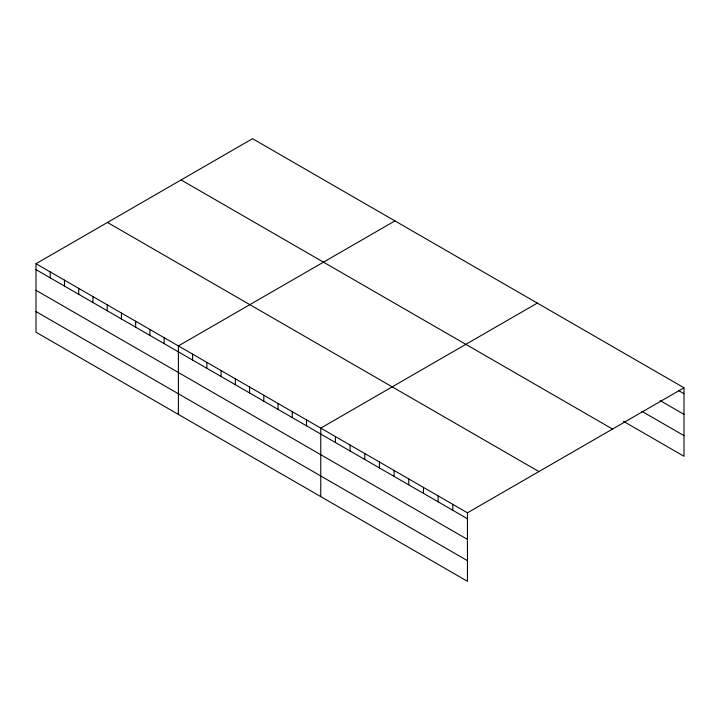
<?xml version="1.0" encoding="UTF-8"?>
<svg xmlns="http://www.w3.org/2000/svg" width="720" height="720" viewBox="0 0 720 720"><rect width="100%" height="100%" fill="white"/><g stroke="black" fill="none" stroke-linecap="round" stroke-linejoin="round"><path stroke-width="1.08" d="M467.451 539.388L467.451 512.811L36 263.718L36 332.208L467.451 581.31L467.451 539.388L36 290.286M623.493 421.353L684 456.282L684 387.792L252.549 138.69L36 263.718M394.929 220.896L178.38 345.915L178.38 414.414M537.309 303.093L320.76 428.121L320.76 496.611M467.451 512.811L684 387.792M678.501 390.537L684 393.714M660.159 400.599L684 414.36M641.826 411.291L684 435.636M181.089 179.946L612.54 429.048M107.46 222.453L538.911 471.555M36 269.64L467.451 518.742M36 311.562L467.451 560.664M452.781 504.342L452.781 510.264M438.111 495.873L438.111 501.795M423.45 487.404L423.45 493.326M408.78 478.935L408.78 484.857M394.11 470.466L394.11 476.388M379.44 461.997L379.44 467.919M364.77 453.528L364.77 459.45M350.1 445.059L350.1 450.981M335.43 436.59L335.43 442.512M306.522 419.895L306.522 425.826M292.284 411.678L292.284 417.6M278.046 403.461L278.046 409.383M263.808 395.235L263.808 401.166M249.57 387.018L249.57 392.94M235.332 378.801L235.332 384.723M221.094 370.575L221.094 376.506M206.856 362.358L206.856 368.28M192.618 354.132L192.618 360.063M164.142 337.698L164.142 343.62M149.904 329.472L149.904 335.403M135.666 321.255L135.666 327.177M121.428 313.038L121.428 318.96M107.19 304.812L107.19 310.743M92.952 296.595L92.952 302.517M78.714 288.378L78.714 294.3M64.476 280.152L64.476 286.083M50.238 271.935L50.238 277.857"/></g></svg>
